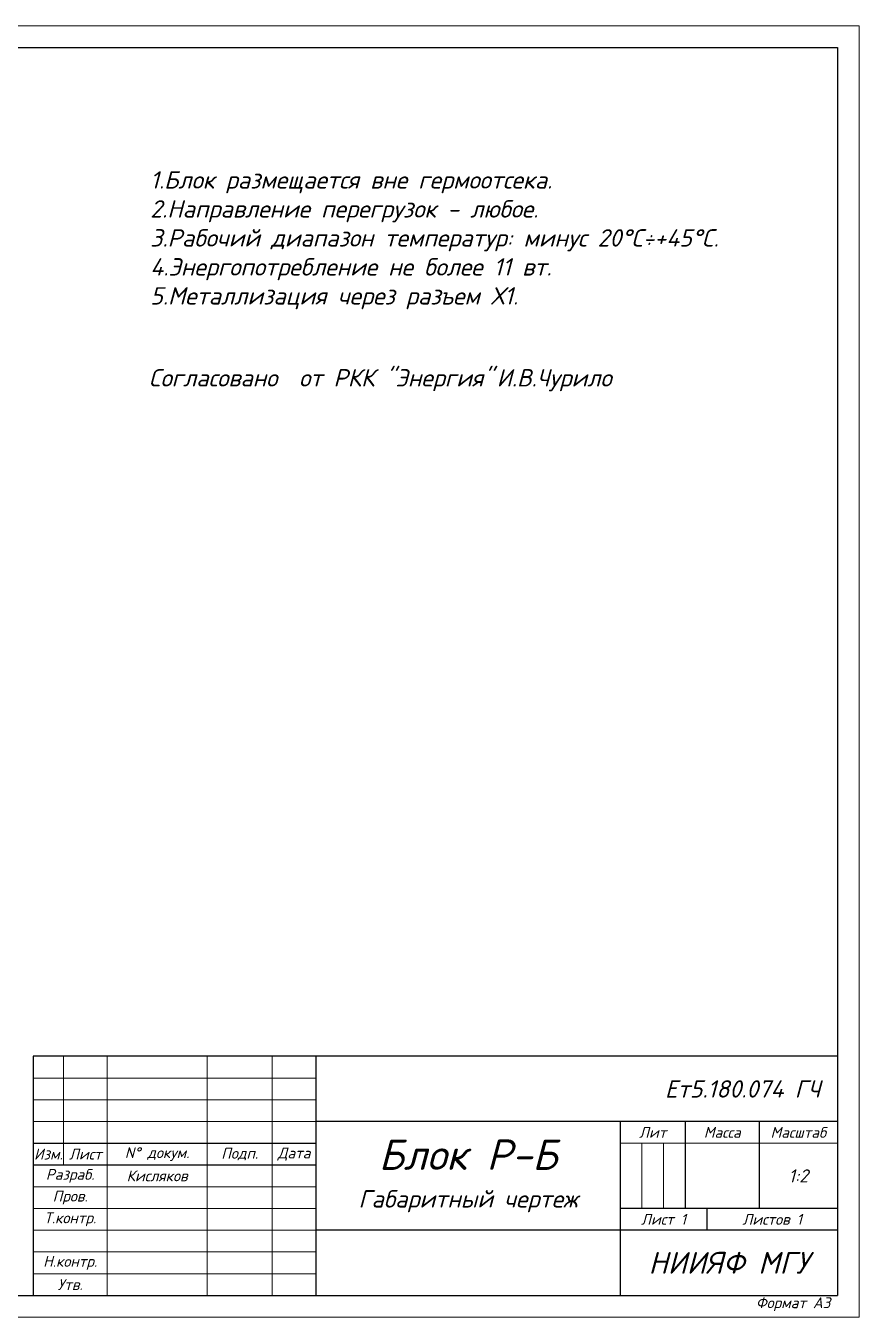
# Model space of a CAD drawing. Header units: millimetres. Extents: x 133 to 553, y -1 to 296.
# Drawn here: x 360.9 to 552.6, y -0.8 to 296.2 of the extents above; entities that cross this region are included whole.
import ezdxf

# ---------------------------------------------------------------- set-up
doc = ezdxf.new("R2010")
doc.units = ezdxf.units.MM
doc.linetypes.add('ACAD_ISO10W100', pattern=[18, 12, -3, 0, -3])
doc.linetypes.add('CENTER', pattern=[50.8, 31.75, -6.35, 6.35, -6.35])
doc.styles.add('Тип А Наклон', font='isocpeur.ttf', dxfattribs={"oblique": 15, "height": 2.5})

msp = doc.modelspace()

# ---------------------------------------------------------------- linework, layer by layer
at = {"lineweight": 15}
for p, q in [((552.635, 296.186), (132.635, 296.186)), ((552.635, -0.814), (552.635, 296.186)), ((369.635, 59.186), (369.635, 34.186)), ((379.635, 59.186), (379.635, 4.186)), ((402.635, 59.186), (402.635, 4.186)), ((417.635, 59.186), (417.635, 4.186)), ((362.635, 54.186), (427.635, 54.186)), ((362.635, 49.186), (427.635, 49.186)), ((362.635, 44.186), (427.635, 44.186)), ((547.635, 39.186), (497.635, 39.186)), ((362.635, 29.186), (427.635, 29.186)), ((362.635, 24.186), (427.635, 24.186)), ((362.635, 19.186), (427.635, 19.186)), ((362.635, 14.186), (427.635, 14.186)), ((362.635, 9.186), (427.635, 9.186)), ((132.635, -0.814), (552.635, -0.814))]:
    msp.add_line(p, q, dxfattribs=at)
at = {"lineweight": 18}
msp.add_line((552.635, 296.186), (547.635, 296.186), dxfattribs=at)
at = {"lineweight": 30}
for p, q in [((152.635, 291.186), (547.635, 291.186)), ((547.635, 291.186), (547.635, 4.186)), ((547.635, 59.186), (362.635, 59.186)), ((362.635, 59.186), (362.635, 4.186)), ((427.635, 59.186), (427.635, 4.186)), ((547.635, 44.186), (427.635, 44.186)), ((497.635, 44.186), (497.635, 4.186)), ((512.635, 44.186), (512.635, 24.186)), ((529.635, 44.186), (529.635, 24.186)), ((362.635, 39.186), (427.635, 39.186)), ((362.635, 34.186), (427.635, 34.186)), ((547.635, 24.186), (497.635, 24.186)), ((517.635, 19.186), (517.635, 24.186)), ((497.635, 19.186), (427.635, 19.186)), ((547.635, 19.186), (497.635, 19.186)), ((152.635, 4.186), (547.635, 4.186))]:
    msp.add_line(p, q, dxfattribs=at)
at = {"linetype": 'Continuous', "lineweight": 15, "ltscale": 0.35}
for p, q in [((497.635, 39.186), (502.635, 39.186)), ((502.635, 39.186), (507.635, 39.186)), ((502.635, 39.186), (502.635, 24.186)), ((507.635, 39.186), (507.635, 24.186))]:
    msp.add_line(p, q, dxfattribs=at)

# ---------------------------------------------------------------- texts
at = {"lineweight": 18, "style": 'Тип А Наклон'}
for s, insert, char_height, width, attachment_point in [('1.Блок размещается вне гермоотсека.\\P2.Направление перегрузок - любое.\\P3.Рабочий диапазон температур: минус 20°С{\\H0.95833x;÷}+45°С.\\P4.Энергопотребление не более 11 вт.\\P5.Металлизация через разъем Х1.', (389.55, 262.751), 4, 145.40971, 1), ('Согласовано^I от РКК "Энергия"^IИ.В.Чурило', (389.239, 217.234), 4, 156.82392, 1), ('{\\fISOCPEUR|b0|i0|c204|p34;Лит}', (505.135, 41.686), 2.5, 15, 5), ('{\\fISOCPEUR|b0|i0|c204|p34;Масса}', (521.135, 41.686), 2.5, 17, 5), ('{\\fISOCPEUR|b0|i0|c204|p34;Масштаб}', (538.635, 41.686), 2.5, 18, 5), ('{\\fISOCPEUR|b0|i0|c204|p34;Изм.}', (366.135, 36.686), 2.5, 7, 5), ('{\\fISOCPEUR|b0|i0|c204|p34;Лист}', (374.635, 36.686), 2.5, 10, 5), ('{\\fISOCPEUR|b0|i0|c0|p34;N%%D\\fISOCPEUR|b0|i0|c204|p34; докум.}', (391.135, 36.686), 2.5, 23, 5), ('{\\fISOCPEUR|b0|i0|c204|p34;Подп}.', (410.135, 36.686), 2.5, 15, 5), ('{\\fISOCPEUR|b0|i0|c204|p34;Дата}', (422.635, 36.686), 2.5, 10, 5), ('{\\fISOCPEUR|b0|i0|c204|p34;Разраб.}', (371.135, 31.686), 2.5, 17, 5), ('Кисляков', (391.135, 31.686), 2.5, 23, 5), ('{\\fISOCPEUR|b0|i0|c204|p34;Пров.}', (371.135, 26.686), 2.5, 17, 5), ('{\\fISOCPEUR|b0|i0|c204|p34;Т}.{\\fISOCPEUR|b0|i0|c204|p34;контр.}', (371.135, 21.686), 2.5, 17, 5), ('Лист 1', (507.635, 21.686), 2.5, 20, 5), ('Листов 1', (532.635, 21.686), 2.5, 30, 5), ('{\\fISOCPEUR|b0|i0|c204|p34;Н.контр.}', (371.135, 11.686), 2.5, 17, 5), ('{\\fISOCPEUR|b0|i0|c204|p34;Утв.}', (371.135, 6.686), 2.5, 17, 5), ('{\\fISOCPEUR|b0|i0|c204|p34;Формат А\\fISOCPEUR|b0|i0|c0|p34;3}', (537.437, 2.162), 2.5, 31.05491, 5)]:
    msp.add_mtext(s, dxfattribs=dict(at, insert=insert, char_height=char_height, width=width, attachment_point=attachment_point))
at = {"linetype": 'CENTER', "lineweight": 15, "ltscale": 0.35, "attachment_point": 5, "style": 'Тип А Наклон'}
for s, insert, char_height, width in [('                              Ет5.180.074 ГЧ', (487.635, 51.686), 4, 120), ('{\\H2.8x;Блок Р-Б\\P\\H0.57143x;Габаритный чертеж}', (462.635, 31.686), 2.5, 70), ('НИИЯФ МГУ', (522.635, 11.686), 5, 50)]:
    msp.add_mtext(s, dxfattribs=dict(at, insert=insert, char_height=char_height, width=width))
at = {"linetype": 'ACAD_ISO10W100', "lineweight": 15, "ltscale": 0.35, "insert": (538.635, 31.686), "char_height": 3, "width": 18, "attachment_point": 5, "style": 'Тип А Наклон'}
msp.add_mtext('1:2', dxfattribs=at)

doc.saveas('drawing.dxf')
